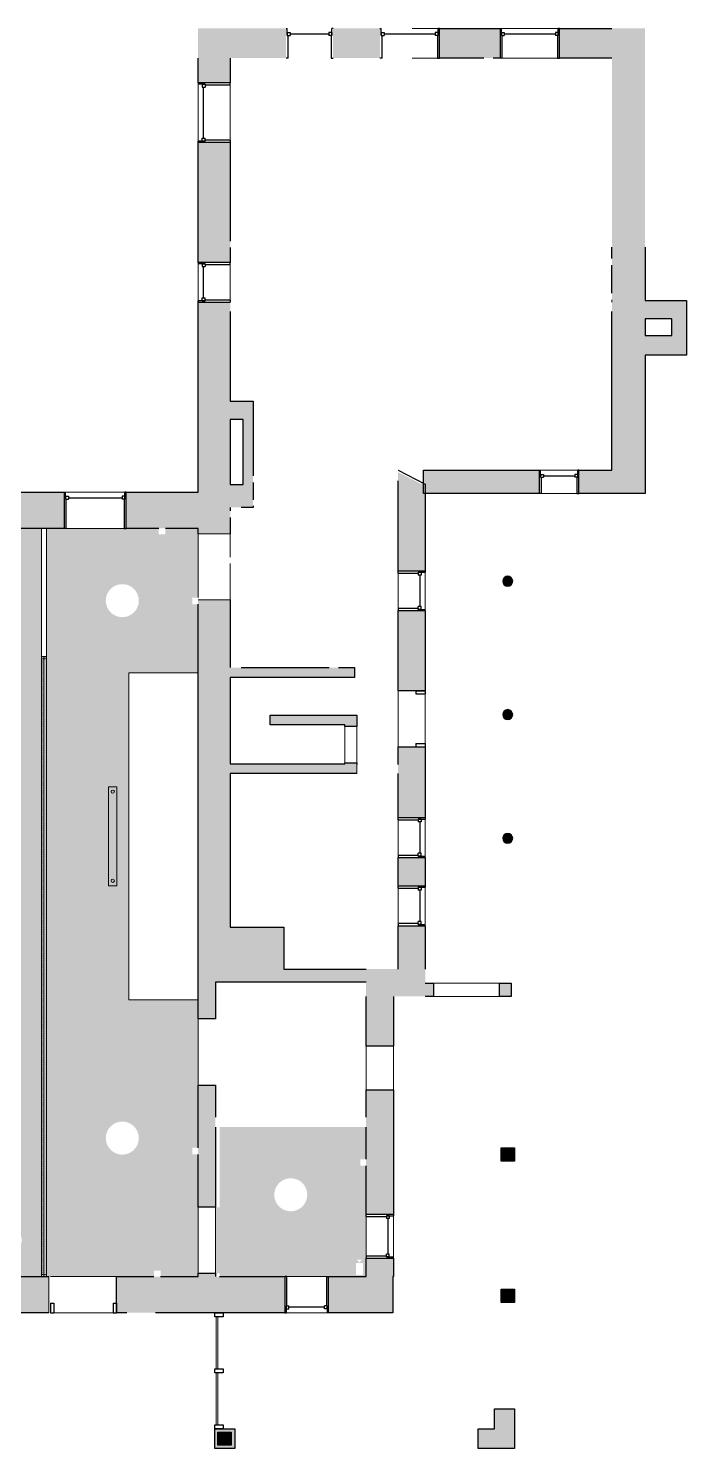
# Model space of a CAD drawing. Header units: inches. Extents: x -1041 to 1507, y -3558 to 870.
# Drawn here: x 1109 to 1507, y 10 to 870 of the extents above; entities that cross this region are included whole.
import ezdxf

# ---------------------------------------------------------------- set-up
doc = ezdxf.new("R2010")
doc.units = ezdxf.units.IN
doc.header["$MEASUREMENT"] = 0
doc.linetypes.add('Dash', pattern=[0.25, 0.125, -0.125])
for name, color, linetype, lineweight in [('A-CLNG', 13, 'Continuous', 18), ('A-CLNG-PATT', 13, 'Continuous', 18), ('A-COLS', 52, 'Continuous', 18), ('A-DOOR', 31, 'Continuous', 18), ('A-DOOR-FRAM', 31, 'Continuous', 30), ('A-GLAZ', 151, 'Continuous', 18), ('A-GLAZ-CURT', 52, 'Continuous', 9), ('A-GLAZ-CWMG', 51, 'Continuous', 9), ('A-WALL', 113, 'Continuous', 18), ('A-WALL-PATT', 111, 'Continuous', 18), ('E-LITE-EQPM', 33, 'Continuous', 9), ('E-LITE-EQPM-HDLN', 30, 'Dash', 9), ('I-WALL', 2, 'Continuous', 18), ('S-COLS', 52, 'Continuous', 18)]:
    doc.layers.add(name, color=color, linetype=linetype, lineweight=lineweight)
pattern_1 = [(0, (0, 0), (15.36, 3.84), [0.634, -10.886, 0.634, -10.886, -61.44]), (0, (0, 0), (15.36, 3.84), [-23.04, 0.634, -22.406, 0.634, -10.886, -26.88]), (0, (0, 0), (15.36, 3.84), [-57.6, 0.634, -7.046, 0.634, -18.566]), (120, (5.76, 1.92), (-11.005538, 11.38215), [0.634, -10.886, 0.634, -10.886, -61.44]), (120, (5.76, 1.92), (-11.005538, 11.38215), [-23.04, 0.634, -22.406, 0.634, -10.886, -26.88]), (120, (5.76, 1.92), (-11.005538, 11.38215), [-57.6, 0.634, -7.046, 0.634, -18.566]), (240, (7.68, 9.6), (-4.354462, -15.22215), [0.634, -10.886, 0.634, -10.886, -61.44]), (240, (7.68, 9.6), (-4.354462, -15.22215), [-23.04, 0.634, -22.406, 0.634, -10.886, -26.88]), (240, (7.68, 9.6), (-4.354462, -15.22215), [-57.6, 0.634, -7.046, 0.634, -18.566])]

# ---------------------------------------------------------------- blocks, each defined once
blk = doc.blocks.new('Single Flush - D9 2_6_ X 8_-7612847-1st Floor RCP')
at = {"layer": 'A-DOOR-FRAM', "color": 8}
for p, q in [((-17, 2.5), (-17, 8.25)), ((-17, 8.25), (-15, 8.25)), ((-17, 2.5), (-15, 2.5)), ((-15, 2.5), (-15, 8.25)), ((15.000004, 2.5), (15.000004, 8.25)), ((15.000004, 8.25), (17.000004, 8.25)), ((15.000004, 2.5), (17.000004, 2.5)), ((17.000004, 2.5), (17.000004, 8.25))]:
    blk.add_line(p, q, dxfattribs=at)
blk = doc.blocks.new('Double Hung - 36_ x 48_-4891240-1st Floor RCP')
at = {"layer": 'A-GLAZ', "color": 8, "lineweight": 30}
for p, q in [((-18, 9.75), (-17.25, 9.75)), ((-17.25, 5.5), (-17.25, 9.75)), ((17.25, 5.5), (17.25, 9.75)), ((18, 9.75), (17.25, 9.75)), ((-17.25, 7.25), (-17.25, 5.5)), ((-17.25, 7.25), (-15.5, 7.25)), ((-17.25, 5.5), (-15.5, 5.5)), ((-17.25, 5.5), (-16.75, 5.5)), ((-16.75, -9.75), (-16.75, 5.5)), ((-15.5, 7.25), (-15.5, 5.5)), ((-15.5, 6.375), (15.5, 6.375)), ((15.5, 7.25), (15.5, 5.5)), ((17.25, 7.25), (15.5, 7.25)), ((17.25, 5.5), (15.5, 5.5)), ((16.75, 5.5), (17.25, 5.5)), ((16.75, 5.5), (16.75, -9.75)), ((17.25, 7.25), (17.25, 5.5)), ((-16.75, -9.75), (-18, -9.75)), ((16.75, -9.75), (18, -9.75))]:
    blk.add_line(p, q, dxfattribs=at)
blk = doc.blocks.new('Double Hung - side window 2_ 4 1_2_-5269531-1st Floor RCP')
at = {"layer": 'A-GLAZ', "color": 8, "lineweight": 30}
for p, q in [((-14.25, 9), (-13.5, 9)), ((-13.5, 4.75), (-13.5, 9)), ((13.5, 4.75), (13.5, 9)), ((14.25, 9), (13.5, 9)), ((-13.5, 6.5), (-13.5, 4.75)), ((-13.5, 6.5), (-11.75, 6.5)), ((-13.5, 4.75), (-11.75, 4.75)), ((-13.5, 4.75), (-13, 4.75)), ((-13, -9), (-13, 4.75)), ((-11.75, 6.5), (-11.75, 4.75)), ((-11.75, 5.625), (11.75, 5.625)), ((11.75, 6.5), (11.75, 4.75)), ((13.5, 6.5), (11.75, 6.5)), ((13.5, 4.75), (11.75, 4.75)), ((13, 4.75), (13.5, 4.75)), ((13, 4.75), (13, -9)), ((13.5, 6.5), (13.5, 4.75)), ((-13, -9), (-14.25, -9)), ((13, -9), (14.25, -9))]:
    blk.add_line(p, q, dxfattribs=at)
blk = doc.blocks.new('Double Hung - side window 3_ x 5_ 6_-5269458-1st Floor RCP')
at = {"layer": 'A-GLAZ', "color": 8, "lineweight": 30}
for p, q in [((-18, 9), (-17.25, 9)), ((-17.25, 4.75), (-17.25, 9)), ((17.25, 4.75), (17.25, 9)), ((18, 9), (17.25, 9)), ((-17.25, 6.5), (-17.25, 4.75)), ((-17.25, 6.5), (-15.5, 6.5)), ((-17.25, 4.75), (-15.5, 4.75)), ((-17.25, 4.75), (-16.75, 4.75)), ((-16.75, -9), (-16.75, 4.75)), ((-15.5, 6.5), (-15.5, 4.75)), ((-15.5, 5.625), (15.5, 5.625)), ((15.5, 6.5), (15.5, 4.75)), ((17.25, 6.5), (15.5, 6.5)), ((17.25, 4.75), (15.5, 4.75)), ((16.75, 4.75), (17.25, 4.75)), ((16.75, 4.75), (16.75, -9)), ((17.25, 6.5), (17.25, 4.75)), ((-16.75, -9), (-18, -9)), ((16.75, -9), (18, -9))]:
    blk.add_line(p, q, dxfattribs=at)
blk = doc.blocks.new('Double Hung - 24_ x 48_-4891496-1st Floor RCP')
at = {"layer": 'A-GLAZ', "color": 8, "lineweight": 30}
for p, q in [((-12, 7), (-11.25, 7)), ((-11.25, 2.75), (-11.25, 7)), ((-11.25, 4.5), (-11.25, 2.75)), ((-11.25, 4.5), (-9.5, 4.5)), ((-11.25, 2.75), (-9.5, 2.75)), ((-11.25, 2.75), (-10.75, 2.75)), ((-10.75, -7), (-10.75, 2.75)), ((-9.5, 4.5), (-9.5, 2.75)), ((-9.5, 3.625), (9.5, 3.625)), ((9.5, 4.5), (9.5, 2.75)), ((11.25, 4.5), (9.5, 4.5)), ((11.25, 2.75), (9.5, 2.75)), ((10.75, 2.75), (11.25, 2.75)), ((10.75, 2.75), (10.75, -7)), ((11.25, 2.75), (11.25, 7)), ((12, 7), (11.25, 7)), ((11.25, 4.5), (11.25, 2.75)), ((-10.75, -7), (-12, -7)), ((10.75, -7), (12, -7))]:
    blk.add_line(p, q, dxfattribs=at)
blk = doc.blocks.new('Double Hung - 24_ x 48_-4891590-1st Floor RCP')
at = {"layer": 'A-GLAZ', "color": 8, "lineweight": 30}
for p, q in [((-12, 8.25), (-11.25, 8.25)), ((-11.25, 4), (-11.25, 8.25)), ((-11.25, 5.75), (-11.25, 4)), ((-11.25, 5.75), (-9.5, 5.75)), ((-11.25, 4), (-9.5, 4)), ((-11.25, 4), (-10.75, 4)), ((-10.75, -8.25), (-10.75, 4)), ((-9.5, 5.75), (-9.5, 4)), ((-9.5, 4.875), (9.5, 4.875)), ((9.5, 5.75), (9.5, 4)), ((11.25, 5.75), (9.5, 5.75)), ((11.25, 4), (9.5, 4)), ((10.75, 4), (11.25, 4)), ((10.75, 4), (10.75, -8.25)), ((11.25, 4), (11.25, 8.25)), ((12, 8.25), (11.25, 8.25)), ((11.25, 5.75), (11.25, 4)), ((-10.75, -8.25), (-12, -8.25)), ((10.75, -8.25), (12, -8.25))]:
    blk.add_line(p, q, dxfattribs=at)
blk = doc.blocks.new('Double Hung - 24_ x 48_-5133205-1st Floor RCP')
at = {"layer": 'A-GLAZ', "color": 8, "lineweight": 30}
for p, q in [((-12, 9.75), (-11.25, 9.75)), ((-11.25, 5.5), (-11.25, 9.75)), ((11.25, 5.5), (11.25, 9.75)), ((12, 9.75), (11.25, 9.75)), ((-11.25, 7.25), (-11.25, 5.5)), ((-11.25, 7.25), (-9.5, 7.25)), ((-11.25, 5.5), (-9.5, 5.5)), ((-11.25, 5.5), (-10.75, 5.5)), ((-10.75, -9.75), (-10.75, 5.5)), ((-9.5, 7.25), (-9.5, 5.5)), ((-9.5, 6.375), (9.5, 6.375)), ((9.5, 7.25), (9.5, 5.5)), ((11.25, 7.25), (9.5, 7.25)), ((11.25, 5.5), (9.5, 5.5)), ((10.75, 5.5), (11.25, 5.5)), ((10.75, 5.5), (10.75, -9.75)), ((11.25, 7.25), (11.25, 5.5)), ((-10.75, -9.75), (-12, -9.75)), ((10.75, -9.75), (12, -9.75))]:
    blk.add_line(p, q, dxfattribs=at)
blk = doc.blocks.new('Concrete-Round-Column - upperbalconycolumns-5166636-1st Floor RCP')
at = {"layer": 'S-COLS', "lineweight": 9}
blk.add_hatch(color=7, dxfattribs=at).paths.add_polyline_path([(0, -3), (1.15, -2.77), (2.12, -2.12), (2.77, -1.15), (3, 0), (2.77, 1.15), (2.12, 2.12), (1.15, 2.77), (0, 3), (-1.15, 2.77), (-2.12, 2.12), (-2.77, 1.15), (-3, 0), (-2.77, -1.15), (-2.12, -2.12), (-1.15, -2.77)], flags=0)
at = {"layer": 'S-COLS', "color": 8, "lineweight": 30}
for start, end in [(0, 180), (180, 0)]:
    blk.add_arc((0, 0), 3, start, end, dxfattribs=at)
blk = doc.blocks.new('Double Hung - side window 4_ X 6_ 3_ H-6086068-1st Floor RCP')
at = {"layer": 'A-GLAZ', "color": 8, "lineweight": 30}
for p, q in [((-18.75, 11), (-18, 11)), ((-18, 6.75), (-18, 11)), ((18, 6.75), (18, 11)), ((18.75, 11), (18, 11)), ((-18, 8.5), (-18, 6.75)), ((-18, 8.5), (-16.25, 8.5)), ((-18, 6.75), (-16.25, 6.75)), ((-18, 6.75), (-17.5, 6.75)), ((-17.5, -11), (-17.5, 6.75)), ((-16.25, 8.5), (-16.25, 6.75)), ((-16.25, 7.625), (16.25, 7.625)), ((16.25, 8.5), (16.25, 6.75)), ((18, 8.5), (16.25, 8.5)), ((18, 6.75), (16.25, 6.75)), ((17.5, 6.75), (18, 6.75)), ((17.5, 6.75), (17.5, -11)), ((18, 8.5), (18, 6.75)), ((-17.5, -11), (-18.75, -11)), ((17.5, -11), (18.75, -11))]:
    blk.add_line(p, q, dxfattribs=at)
blk = doc.blocks.new('Double Hung - 2_ 2_5_ x 48_-6154091-1st Floor RCP')
at = {"layer": 'A-GLAZ', "color": 8, "lineweight": 30}
for p, q in [((-13.25, 8.25), (-12.5, 8.25)), ((-12.5, 4), (-12.5, 8.25)), ((-12.5, 5.75), (-12.5, 4)), ((-12.5, 5.75), (-10.75, 5.75)), ((-12.5, 4), (-10.75, 4)), ((-12.5, 4), (-12, 4)), ((-12, -8.25), (-12, 4)), ((-10.75, 5.75), (-10.75, 4)), ((-10.75, 4.875), (10.75, 4.875)), ((10.75, 5.75), (10.75, 4)), ((12.5, 5.75), (10.75, 5.75)), ((12.5, 4), (10.75, 4)), ((12, 4), (12.5, 4)), ((12, 4), (12, -8.25)), ((12.5, 4), (12.5, 8.25)), ((13.25, 8.25), (12.5, 8.25)), ((12.5, 5.75), (12.5, 4)), ((-12, -8.25), (-13.25, -8.25)), ((12, -8.25), (13.25, -8.25))]:
    blk.add_line(p, q, dxfattribs=at)
blk = doc.blocks.new('Double Hung - 2_ 2_5_ x 48_-6921075-1st Floor RCP')
at = {"layer": 'A-GLAZ', "color": 8, "lineweight": 30}
for p, q in [((-13.25, 11), (-12.5, 11)), ((-12.5, 6.75), (-12.5, 11)), ((12.5, 6.75), (12.5, 11)), ((13.25, 11), (12.5, 11)), ((-12.5, 8.5), (-12.5, 6.75)), ((-12.5, 8.5), (-10.75, 8.5)), ((-12.5, 6.75), (-10.75, 6.75)), ((-12.5, 6.75), (-12, 6.75)), ((-12, -11), (-12, 6.75)), ((-10.75, 8.5), (-10.75, 6.75)), ((-10.75, 7.625), (10.75, 7.625)), ((10.75, 8.5), (10.75, 6.75)), ((12.5, 8.5), (10.75, 8.5)), ((12.5, 6.75), (10.75, 6.75)), ((12, 6.75), (12.5, 6.75)), ((12, 6.75), (12, -11)), ((12.5, 8.5), (12.5, 6.75)), ((-12, -11), (-13.25, -11)), ((12, -11), (13.25, -11))]:
    blk.add_line(p, q, dxfattribs=at)
blk = doc.blocks.new('Single Flush - D2 3_ X 8_-8255664-1st Floor RCP')
at = {"layer": 'A-DOOR-FRAM'}
for p, q in [((-20, -5.25), (-20, -11)), ((-20, -5.25), (-18, -5.25)), ((-18, -5.25), (-18, -11)), ((18.000004, -5.25), (18.000004, -11)), ((18.000004, -5.25), (20.000004, -5.25)), ((20.000004, -5.25), (20.000004, -11)), ((-20, -11), (-18, -11)), ((18.000004, -11), (20.000004, -11))]:
    blk.add_line(p, q, dxfattribs=at)
blk = doc.blocks.new('System Panel - Glazed-6996922-1st Floor RCP')
at = {"layer": 'A-GLAZ-CURT', "lineweight": 18}
for p, q in [((-15.69, 0.75), (-15.69, 1.75)), ((-15.69, 1.75), (15.69, 1.75)), ((15.69, 0.75), (-15.69, 0.75)), ((15.69, 1.75), (15.69, 0.75))]:
    blk.add_line(p, q, dxfattribs=at)
blk = doc.blocks.new('Rectangular Mullion - 2_5_ x 5_ rectangular-6996925-1st Floor RCP')
at = {"layer": 'A-GLAZ-CWMG', "lineweight": 30}
for p, q in [((0, 2.5), (-2.5, 2.5)), ((-2.5, 2.5), (-2.5, -2.5)), ((0, -2.5), (0, 2.5)), ((-2.5, -2.5), (0, -2.5))]:
    blk.add_line(p, q, dxfattribs=at)
blk = doc.blocks.new('Rectangular Mullion - 2_5_ x 5_ rectangular-6996926-1st Floor RCP')
at = {"layer": 'A-GLAZ-CWMG', "lineweight": 30}
for p, q in [((-2.5, 2.5), (0, 2.5)), ((-2.5, -2.5), (-2.5, 2.5)), ((0, 2.5), (0, -2.5)), ((0, -2.5), (-2.5, -2.5))]:
    blk.add_line(p, q, dxfattribs=at)
blk = doc.blocks.new('Rectangular Mullion - 2_5_ x 5_ rectangular-6996927-1st Floor RCP')
at = {"layer": 'A-GLAZ-CWMG', "lineweight": 30}
for p, q in [((1.25, 2.5), (-1.25, 2.5)), ((-1.25, 2.5), (-1.25, -2.5)), ((1.25, -2.5), (1.25, 2.5)), ((-1.25, -2.5), (1.25, -2.5))]:
    blk.add_line(p, q, dxfattribs=at)
blk = doc.blocks.new('Lighting-Linear-Cove-Cooper-Ametrix-LC32-LED1 - Lighting-Linear-Cove-Cooper-Ametrix-LC32-LED 31_ 1_5_-7121263-1st Floor RCP')
at = {"layer": 'E-LITE-EQPM'}
for p, q in [((-187.75, -1.37), (-187.75, 0.16)), ((-187.75, 0.16), (187.69, 0.16)), ((187.69, -1.37), (-187.75, -1.37))]:
    blk.add_line(p, q, dxfattribs=at)
at = {"layer": 'E-LITE-EQPM-HDLN'}
for p, q in [((186.46, 1.37), (-186.46, 1.37)), ((-186.46, 1.37), (-186.46, -1.37)), ((186.46, -1.37), (186.46, 1.37))]:
    blk.add_line(p, q, dxfattribs=at)
blk = doc.blocks.new('Pendant Light - Linear - 1 Lamp - 5_-8017235-1st Floor RCP')
at = {"layer": 'E-LITE-EQPM'}
for p, q in [((-30, 2.5), (-30, -2.5)), ((30, 2.5), (-30, 2.5)), ((30, -2.5), (30, 2.5)), ((-30, -2.5), (30, -2.5))]:
    blk.add_line(p, q, dxfattribs=at)
for centre, start, end in [((-27, 0), 0, 180), ((-27, 0), 180, 0), ((27, 0), 360, 180), ((27, 0), 180, 360)]:
    blk.add_arc(centre, 1, start, end, dxfattribs=at)

msp = doc.modelspace()

# ---------------------------------------------------------------- hatches: boundary and pattern name
at = {"layer": 'A-CLNG-PATT'}
h = msp.add_hatch(dxfattribs=at)
h.set_pattern_fill('FP_3', color=256, style=0, pattern_type=2)
h.set_pattern_definition(pattern_1)
h.paths.add_polyline_path([(1306.78, 113.89), (1312.99, 113.89), (1312.99, 180.95), (1309.49, 180.95), (1309.49, 184.95), (1312.99, 184.95), (1312.99, 204.44), (1224.24, 204.44), (1224.24, 155.89), (1221.74, 155.89), (1221.74, 115.89), (1224.24, 115.89), (1224.24, 113.89), (1290.24, 113.89)], flags=0)
h.paths.add_polyline_path([(1191.38, 113.89), (1211.24, 113.89), (1211.24, 187.89), (1207.74, 187.89), (1207.74, 191.89), (1211.24, 191.89), (1211.24, 281.58), (1169.34, 281.58), (1169.34, 479.58), (1211.24, 479.58), (1211.24, 521.11), (1207.74, 521.11), (1207.74, 525.11), (1211.24, 525.11), (1211.24, 567.01), (1191.47, 567.01), (1191.47, 563.51), (1187.47, 563.51), (1187.47, 567.01), (1119.51, 567.01), (1119.51, 113.89), (1184.53, 113.89), (1184.53, 117.39), (1188.53, 117.39), (1188.53, 113.89)], flags=0)
h.paths.add_polyline_path([(1103.94, 113.89), (1116.51, 113.89), (1116.51, 567.01), (1095.74, 567.01), (1095.74, 535.99), (1099.24, 535.99), (1099.24, 531.99), (1095.74, 531.99), (1095.74, 469.96), (1099.24, 469.96), (1099.24, 465.96), (1095.74, 465.96), (1095.74, 323.59), (1099.24, 323.59), (1099.24, 319.59), (1095.74, 319.59), (1095.74, 233.62), (1099.24, 233.62), (1099.24, 229.62), (1095.74, 229.62), (1095.74, 144.6), (1097.67, 144.38), (1099.52, 143.74), (1101.17, 142.7), (1102.55, 141.32), (1103.58, 139.67), (1104.23, 137.83), (1104.45, 135.89), (1104.23, 133.95), (1103.58, 132.11), (1102.55, 130.46), (1101.17, 129.08), (1099.52, 128.05), (1097.67, 127.4), (1095.74, 127.18), (1095.74, 113.89), (1099.53, 113.89)], flags=0)
h.paths.add_polyline_path([(1099.53, 114.79), (1099.53, 122.16), (1103.94, 122.16), (1103.94, 114.79)], flags=0)
h.paths.add_polyline_path([(1311.19, 114.79), (1306.78, 114.79), (1306.78, 122.16), (1311.19, 122.16), (1311.19, 114.86)], flags=0)
h.paths.add_polyline_path([(1308.97, 122.33), (1307.41, 124.15), (1310.53, 124.15)], flags=0)
h.paths.add_polyline_path([(1101.72, 122.33), (1100.16, 124.15), (1103.28, 124.15)], flags=0)
h.paths.add_polyline_path([(1268.22, 153.44), (1266.32, 153.44), (1264.27, 153.87), (1262.34, 154.74), (1260.66, 155.95), (1259.24, 157.54), (1258.22, 159.32), (1257.56, 161.39), (1257.35, 163.39), (1257.57, 165.47), (1258.22, 167.46), (1259.26, 169.28), (1260.66, 170.83), (1262.36, 172.06), (1264.27, 172.91), (1266.32, 173.35), (1268.41, 173.35), (1270.46, 172.91), (1272.37, 172.06), (1274.06, 170.83), (1275.48, 169.24), (1276.51, 167.46), (1277.16, 165.4), (1277.37, 163.39), (1277.15, 161.31), (1276.51, 159.32), (1275.46, 157.51), (1274.06, 155.95), (1272.37, 154.72), (1270.46, 153.87), (1268.41, 153.44)], flags=0)
h.paths.add_polyline_path([(1164.33, 187.78), (1162.28, 188.22), (1160.37, 189.07), (1158.67, 190.3), (1157.25, 191.89), (1156.23, 193.67), (1155.57, 195.73), (1155.36, 197.74), (1155.58, 199.82), (1156.23, 201.81), (1157.27, 203.62), (1158.67, 205.18), (1160.37, 206.41), (1162.28, 207.26), (1164.33, 207.69), (1166.42, 207.69), (1168.47, 207.26), (1170.4, 206.39), (1172.07, 205.18), (1173.49, 203.59), (1174.52, 201.81), (1175.17, 199.74), (1175.38, 197.74), (1175.16, 195.66), (1174.52, 193.67), (1173.47, 191.85), (1172.07, 190.3), (1170.38, 189.07), (1168.47, 188.22), (1166.42, 187.78), (1164.46, 187.78)], flags=0)
h.paths.add_polyline_path([(1165.2, 513.34), (1164.33, 513.34), (1162.26, 513.78), (1160.35, 514.64), (1158.67, 515.86), (1157.25, 517.44), (1156.23, 519.22), (1155.57, 521.29), (1155.36, 523.3), (1155.58, 525.38), (1156.23, 527.37), (1157.27, 529.18), (1158.67, 530.74), (1160.37, 531.97), (1162.28, 532.82), (1164.33, 533.25), (1166.42, 533.25), (1168.47, 532.82), (1170.4, 531.95), (1172.07, 530.74), (1173.49, 529.15), (1174.52, 527.37), (1175.17, 525.3), (1175.38, 523.3), (1175.16, 521.21), (1174.52, 519.22), (1173.47, 517.41), (1172.07, 515.86), (1170.38, 514.63), (1168.47, 513.77), (1166.42, 513.34), (1165.25, 513.34)], flags=0)
h.paths.add_polyline_path([(1102.31, 555.7), (1099.19, 555.7), (1100.75, 557.52)], flags=0)
h.paths.add_polyline_path([(1098.53, 557.68), (1098.53, 565.06), (1102.94, 565.06), (1102.94, 557.68), (1099.19, 557.68)], flags=0)
h = msp.add_hatch(dxfattribs=at)
h.set_pattern_fill('FP_3', color=256, style=0, pattern_type=2)
h.set_pattern_definition(pattern_1)
h.paths.add_polyline_path([(1116.51, 113.89), (1119.51, 113.89), (1119.51, 489.38), (1116.51, 489.38), (1116.51, 190.5)], flags=0)
at = {"layer": 'A-COLS'}
msp.add_hatch(color=250, dxfattribs=at).paths.add_polyline_path([(1231.22, 11.64), (1231.22, 19.64), (1223.22, 19.64), (1223.22, 11.64)], flags=0)
at = {"layer": 'A-WALL'}
msp.add_hatch(color=250, dxfattribs=at).paths.add_polyline_path([(1233.44, 9.64), (1233.44, 21.64), (1221.44, 21.64), (1221.44, 9.64)], flags=0)
at = {"layer": 'A-WALL-PATT', "lineweight": 9}
h = msp.add_hatch(color=7, dxfattribs=at)
h.paths.add_polyline_path([(1321.4, 851.94), (1321.4, 869.94), (1293, 869.94), (1293, 851.94)], flags=0)
h.paths.add_polyline_path([(1264.5, 851.94), (1264.5, 869.94), (1211.24, 869.94), (1211.24, 851.94), (1240.15, 851.94)], flags=0)
h = msp.add_hatch(color=7, dxfattribs=at)
h.paths.add_polyline_path([(1461.87, 851.94), (1461.87, 869.94), (1430.12, 869.94), (1430.12, 851.94), (1435.25, 851.94)], flags=0)
h.paths.add_polyline_path([(1384.75, 851.94), (1394.12, 851.94), (1394.12, 869.94), (1357.4, 869.94), (1357.4, 851.94), (1384.25, 851.94)], flags=0)
for points in [[(1481.87, 737.41), (1481.87, 869.94), (1461.87, 869.94), (1461.87, 737.41)], [(1481.87, 602.25), (1481.87, 737.41), (1461.87, 737.41), (1461.87, 602.25)], [(1498.03, 694.04), (1498.03, 705.04), (1481.87, 705.04), (1481.87, 694.04), (1484.03, 694.04)], [(1498.03, 683.97), (1507.03, 683.97), (1507.03, 705.04), (1498.03, 705.04), (1498.03, 694.04)], [(1507.03, 671.97), (1507.03, 683.97), (1481.87, 683.97), (1481.87, 671.97), (1484.03, 671.97)], [(1230.74, 633.04), (1244.52, 633.04), (1244.52, 644.04), (1230.74, 644.04)], [(1238.52, 593.73), (1244.52, 593.73), (1244.52, 633.04), (1238.52, 633.04)], [(1244.52, 579.73), (1244.52, 593.73), (1230.74, 593.73), (1230.74, 579.73), (1240.15, 579.73)], [(1288.93, 476.77), (1305.99, 476.77), (1305.99, 482.77), (1230.74, 482.77), (1230.74, 476.77), (1240.15, 476.77)], [(1307.44, 448.02), (1307.44, 454.02), (1254.81, 454.02), (1254.81, 448.02), (1300.19, 448.02)], [(1288.93, 418.52), (1307.44, 418.52), (1307.44, 424.52), (1230.74, 424.52), (1230.74, 418.52), (1240.15, 418.52)], [(1263.25, 300.1), (1263.25, 325.41), (1229.25, 325.41), (1229.25, 300.1), (1240.15, 300.1)], [(1312.99, 292.1), (1312.99, 300.1), (1211.24, 300.1), (1211.24, 292.1), (1288.93, 292.1)], [(1337.7, 283.6), (1348.81, 283.6), (1348.81, 300.1), (1312.99, 300.1), (1312.99, 283.6), (1329.49, 283.6)], [(1402.77, 21.64), (1402.77, 33.64), (1390.77, 33.64), (1390.77, 21.64)], [(1380.77, 9.64), (1402.77, 9.64), (1402.77, 21.64), (1380.77, 21.64)]]:
    msp.add_hatch(color=7, dxfattribs=at).paths.add_polyline_path(points, flags=0)
h = msp.add_hatch(color=7, dxfattribs=at)
h.paths.add_polyline_path([(1229.25, 300.1), (1229.25, 325.41), (1230.74, 325.41), (1230.74, 523.73), (1211.24, 523.73), (1211.24, 300.1), (1215.77, 300.1)], flags=0)
h.paths.add_polyline_path([(1230.74, 563.73), (1230.74, 704.14), (1211.24, 704.14), (1211.24, 563.73), (1215.77, 563.73)], flags=0)
h.paths.add_polyline_path([(1230.74, 728.14), (1230.74, 800.94), (1211.24, 800.94), (1211.24, 728.14)], flags=0)
h.paths.add_polyline_path([(1211.24, 836.94), (1230.74, 836.94), (1230.74, 851.94), (1211.24, 851.94)], flags=0)
h = msp.add_hatch(color=7, dxfattribs=at)
h.paths.add_polyline_path([(1481.87, 588.25), (1481.87, 602.25), (1441.87, 602.25), (1441.87, 588.25)], flags=0)
h.paths.add_polyline_path([(1417.87, 588.25), (1417.87, 602.25), (1347.81, 602.25), (1347.81, 588.25), (1386.48, 588.25)], flags=0)
h = msp.add_hatch(color=7, dxfattribs=at)
h.paths.add_polyline_path([(1337.7, 300.1), (1348.81, 300.1), (1348.81, 326.41), (1332.31, 326.41), (1332.31, 300.1)], flags=0)
h.paths.add_polyline_path([(1332.31, 350.41), (1348.81, 350.41), (1348.81, 367.75), (1332.31, 367.75)], flags=0)
h.paths.add_polyline_path([(1348.81, 391.75), (1348.81, 434.75), (1332.31, 434.75), (1332.31, 391.75), (1337.7, 391.75)], flags=0)
h.paths.add_polyline_path([(1337.7, 468.75), (1348.81, 468.75), (1348.81, 517.25), (1332.31, 517.25), (1332.31, 468.75)], flags=0)
h.paths.add_polyline_path([(1337.7, 541.25), (1348.81, 541.25), (1348.81, 592.79), (1332.31, 601.12), (1332.31, 541.25)], flags=0)
h = msp.add_hatch(color=7, dxfattribs=at)
h.paths.add_polyline_path([(1211.24, 567.01), (1211.24, 589.01), (1167.7, 589.01), (1167.7, 567.01), (1191.47, 567.01)], flags=0)
h.paths.add_polyline_path([(1130.2, 567.01), (1130.2, 589.01), (1068.64, 589.01), (1068.64, 567.01), (1095.74, 567.01)], flags=0)
h.paths.add_polyline_path([(1031.14, 567.01), (1031.14, 589.01), (977.59, 589.01), (977.59, 567.01), (996.28, 567.01)], flags=0)
h.paths.add_polyline_path([(940.09, 567.01), (940.09, 589.01), (874.54, 589.01), (874.54, 567.01), (898.74, 567.01)], flags=0)
h.paths.add_polyline_path([(837.04, 567.01), (837.04, 589.01), (783.49, 589.01), (783.49, 567.01), (801.19, 567.01)], flags=0)
h.paths.add_polyline_path([(719.31, 567.01), (745.99, 567.01), (745.99, 589.01), (682.43, 589.01), (682.43, 567.01)], flags=0)
h.paths.add_polyline_path([(644.93, 567.01), (644.93, 589.01), (576.53, 589.01), (576.53, 567.01), (641.03, 567.01)], flags=0)
h.paths.add_polyline_path([(539.03, 567.01), (539.03, 589.01), (480.78, 589.01), (480.78, 567.01), (487.28, 567.01)], flags=0)
h = msp.add_hatch(color=7, dxfattribs=at)
h.paths.add_polyline_path([(1300.19, 424.52), (1307.44, 424.52), (1307.44, 425.08), (1300.19, 425.08)], flags=0)
h.paths.add_polyline_path([(1300.19, 447.08), (1307.44, 447.08), (1307.44, 448.02), (1300.19, 448.02)], flags=0)
h = msp.add_hatch(color=7, dxfattribs=at)
h.paths.add_polyline_path([(1211.24, 113.89), (1221.74, 113.89), (1221.74, 115.89), (1211.24, 115.89)], flags=0)
h.paths.add_polyline_path([(1221.74, 155.89), (1221.74, 229.89), (1211.24, 229.89), (1211.24, 155.89)], flags=0)
h.paths.add_polyline_path([(1215.77, 269.89), (1221.74, 269.89), (1221.74, 292.1), (1211.24, 292.1), (1211.24, 269.89)], flags=0)
h = msp.add_hatch(color=7, dxfattribs=at)
h.paths.add_polyline_path([(1393.79, 283.6), (1400.77, 283.6), (1400.77, 291.6), (1393.79, 291.6)], flags=0)
h.paths.add_polyline_path([(1348.81, 283.6), (1353.79, 283.6), (1353.79, 291.6), (1348.81, 291.6)], flags=0)
h = msp.add_hatch(color=7, dxfattribs=at)
h.paths.add_polyline_path([(1329.49, 113.89), (1329.49, 124.97), (1312.99, 124.97), (1312.99, 113.89), (1329.15, 113.89)], flags=0)
h.paths.add_polyline_path([(1329.49, 151.47), (1329.49, 226.97), (1312.99, 226.97), (1312.99, 151.47)], flags=0)
h.paths.add_polyline_path([(1329.49, 253.47), (1329.49, 283.6), (1312.99, 283.6), (1312.99, 253.47)], flags=0)
h = msp.add_hatch(color=7, dxfattribs=at)
h.paths.add_polyline_path([(1329.15, 91.89), (1329.15, 113.89), (1290.24, 113.89), (1290.24, 91.89)], flags=0)
h.paths.add_polyline_path([(1263.74, 91.89), (1263.74, 113.89), (1161.83, 113.89), (1161.83, 91.89), (1240.15, 91.89)], flags=0)
h.paths.add_polyline_path([(1120.83, 91.89), (1120.83, 113.89), (1049.4, 113.89), (1049.4, 91.89), (1093.83, 91.89)], flags=0)
h.paths.add_polyline_path([(1006.9, 91.89), (1006.9, 113.89), (966.34, 113.89), (966.34, 91.89), (996.28, 91.89)], flags=0)
h.paths.add_polyline_path([(890.51, 91.89), (923.84, 91.89), (923.84, 113.89), (890.51, 113.89), (890.51, 112.56)], flags=0)
h.paths.add_polyline_path([(848.01, 91.89), (848.01, 113.89), (799.34, 113.89), (799.34, 91.89), (801.19, 91.89)], flags=0)
h.paths.add_polyline_path([(756.84, 91.89), (756.84, 113.89), (677.93, 113.89), (677.93, 91.89), (752.41, 91.89)], flags=0)
h.paths.add_polyline_path([(635.43, 91.89), (635.43, 113.89), (562.75, 113.89), (562.75, 91.89)], flags=0)
h.paths.add_polyline_path([(520.25, 91.89), (520.25, 113.89), (480.78, 113.89), (480.78, 91.89)], flags=0)
at = {"layer": 'S-COLS'}
for points in [[(1402.77, 183.83), (1402.77, 191.83), (1394.77, 191.83), (1394.77, 183.83)], [(1402.77, 98.19), (1402.77, 106.19), (1394.77, 106.19), (1394.77, 98.19)]]:
    msp.add_hatch(color=250, dxfattribs=at).paths.add_polyline_path(points, flags=0)

# ---------------------------------------------------------------- linework, layer by layer
at = {"layer": 'A-CLNG'}
for p, q in [((1116.51, 113.89), (1116.51, 567.01)), ((1119.51, 567.01), (1119.51, 113.89)), ((1116.51, 489.38), (1119.51, 489.38)), ((1211.24, 479.58), (1169.34, 479.58)), ((1169.34, 479.58), (1169.34, 281.58)), ((1169.34, 281.58), (1211.24, 281.58))]:
    msp.add_line(p, q, dxfattribs=at)
at = {"layer": 'A-COLS', "color": 8, "lineweight": 30}
for p, q in [((1223.22, 11.64), (1223.22, 19.64)), ((1223.22, 19.64), (1231.22, 19.64)), ((1231.22, 19.64), (1231.22, 11.64)), ((1231.22, 11.64), (1223.22, 11.64))]:
    msp.add_line(p, q, dxfattribs=at)
at = {"layer": 'A-WALL', "lineweight": 9}
for p, q in [((1357.4, 869.94), (1340.81, 869.94)), ((1430.12, 869.94), (1394.12, 869.94)), ((1340.81, 851.94), (1357.4, 851.94)), ((1394.12, 851.94), (1430.12, 851.94)), ((1211.24, 836.94), (1211.24, 800.94)), ((1230.74, 800.94), (1230.74, 836.94)), ((1211.24, 728.14), (1211.24, 704.14)), ((1230.74, 704.14), (1230.74, 728.14)), ((1441.87, 602.25), (1417.87, 602.25)), ((1347.81, 594.93), (1346.8, 594.93)), ((1167.7, 589.01), (1130.2, 589.01)), ((1417.87, 588.25), (1441.87, 588.25)), ((1130.2, 567.01), (1167.7, 567.01)), ((1230.74, 563.73), (1211.24, 563.73)), ((1332.31, 541.25), (1332.31, 517.25)), ((1348.81, 517.25), (1348.81, 541.25)), ((1211.24, 523.73), (1230.74, 523.73)), ((1332.31, 468.75), (1332.31, 434.75)), ((1348.81, 434.75), (1348.81, 468.75)), ((1332.31, 391.75), (1332.31, 367.75)), ((1348.81, 367.75), (1348.81, 391.75)), ((1332.31, 350.41), (1332.31, 326.41)), ((1348.81, 326.41), (1348.81, 350.41)), ((1393.79, 291.6), (1353.79, 291.6)), ((1353.79, 283.6), (1393.79, 283.6)), ((1211.24, 269.89), (1211.24, 229.89)), ((1312.99, 253.47), (1312.99, 226.97)), ((1329.49, 226.97), (1329.49, 253.47)), ((1211.24, 155.89), (1211.24, 115.89)), ((1221.74, 115.89), (1221.74, 155.89)), ((1312.99, 151.47), (1312.99, 124.97)), ((1329.49, 124.97), (1329.49, 151.47)), ((1120.83, 113.89), (1120.83, 91.89)), ((1161.83, 113.89), (1121.83, 113.89)), ((1290.24, 113.89), (1263.74, 113.89)), ((1121.83, 91.89), (1161.83, 91.89)), ((1263.74, 91.89), (1290.24, 91.89))]:
    msp.add_line(p, q, dxfattribs=at)
at = {"layer": 'A-WALL', "color": 8, "lineweight": 30}
for p, q in [((1357.4, 869.94), (1394.12, 869.94)), ((1357.4, 851.94), (1357.4, 869.94)), ((1394.12, 869.94), (1394.12, 851.94)), ((1430.12, 869.94), (1461.87, 869.94)), ((1430.12, 851.94), (1430.12, 869.94)), ((1211.24, 836.94), (1211.24, 851.94)), ((1230.74, 851.94), (1230.74, 836.94)), ((1384.25, 851.94), (1357.4, 851.94)), ((1394.12, 851.94), (1389.87, 851.94)), ((1461.87, 851.94), (1430.12, 851.94)), ((1230.74, 836.94), (1211.24, 836.94)), ((1211.24, 728.14), (1211.24, 800.94)), ((1211.24, 800.94), (1230.74, 800.94)), ((1230.74, 800.94), (1230.74, 741.14)), ((1230.74, 737.14), (1230.74, 728.14)), ((1461.87, 730.51), (1461.87, 737.41)), ((1481.87, 737.41), (1481.87, 705.04)), ((1230.74, 728.14), (1211.24, 728.14)), ((1461.87, 709.51), (1461.87, 726.51)), ((1211.24, 589.01), (1211.24, 704.14)), ((1211.24, 704.14), (1230.74, 704.14)), ((1230.74, 698.51), (1230.74, 644.04)), ((1461.87, 602.25), (1461.87, 698.51)), ((1481.87, 705.04), (1507.03, 705.04)), ((1507.03, 705.04), (1507.03, 671.97)), ((1481.87, 694.04), (1481.87, 683.97)), ((1498.03, 694.04), (1481.87, 694.04)), ((1498.03, 683.97), (1498.03, 694.04)), ((1481.87, 683.97), (1498.03, 683.97)), ((1481.87, 671.97), (1481.87, 588.25)), ((1507.03, 671.97), (1481.87, 671.97)), ((1230.74, 644.04), (1244.52, 644.04)), ((1244.52, 644.04), (1244.52, 598.91)), ((1230.74, 633.04), (1230.74, 593.73)), ((1238.52, 633.04), (1230.74, 633.04)), ((1238.52, 593.73), (1238.52, 633.04)), ((1332.31, 602.25), (1348.81, 593.91)), ((1347.81, 588.25), (1347.81, 602.25)), ((1347.81, 602.25), (1417.87, 602.25)), ((1417.87, 602.25), (1417.87, 588.25)), ((1441.87, 588.25), (1441.87, 602.25)), ((1441.87, 602.25), (1461.87, 602.25)), ((1230.74, 593.73), (1238.52, 593.73)), ((1244.52, 594.85), (1244.52, 584.35)), ((1332.31, 541.25), (1332.31, 595.94)), ((1348.81, 593.91), (1348.81, 541.25)), ((1068.64, 589.01), (1130.2, 589.01)), ((1130.2, 589.01), (1130.2, 567.01)), ((1167.7, 589.01), (1211.24, 589.01)), ((1167.7, 567.01), (1167.7, 589.01)), ((1417.87, 588.25), (1347.81, 588.25)), ((1481.87, 588.25), (1441.87, 588.25)), ((1230.74, 579.73), (1230.74, 577.73)), ((1244.52, 579.73), (1237.24, 579.73)), ((1244.52, 580.73), (1244.52, 579.73)), ((1230.74, 573.73), (1230.74, 563.73)), ((1130.2, 567.01), (1095.74, 567.01)), ((1187.47, 567.01), (1167.7, 567.01)), ((1211.24, 567.01), (1191.47, 567.01)), ((1211.24, 563.73), (1211.24, 567.01)), ((1348.81, 541.25), (1332.31, 541.25)), ((1211.24, 269.89), (1211.24, 521.11)), ((1230.74, 523.73), (1230.74, 482.77)), ((1332.31, 468.75), (1332.31, 517.25)), ((1332.31, 517.25), (1348.81, 517.25)), ((1348.81, 517.25), (1348.81, 468.75)), ((1237.24, 482.77), (1290.69, 482.77)), ((1296.31, 482.77), (1305.99, 482.77)), ((1305.99, 482.77), (1305.99, 476.77)), ((1230.74, 476.77), (1230.74, 424.52)), ((1305.99, 476.77), (1230.74, 476.77)), ((1348.81, 468.75), (1332.31, 468.75)), ((1254.81, 454.02), (1307.44, 454.02)), ((1254.81, 448.02), (1254.81, 454.02)), ((1300.19, 448.02), (1254.81, 448.02)), ((1307.44, 454.02), (1307.44, 448.02)), ((1332.31, 424.14), (1332.31, 434.75)), ((1332.31, 434.75), (1348.81, 434.75)), ((1348.81, 434.75), (1348.81, 391.75)), ((1230.74, 424.52), (1300.19, 424.52)), ((1307.44, 424.52), (1307.44, 424.14)), ((1230.74, 418.52), (1230.74, 325.41)), ((1307.44, 418.52), (1230.74, 418.52)), ((1332.31, 391.75), (1332.31, 418.52)), ((1348.81, 391.75), (1332.31, 391.75)), ((1332.31, 350.41), (1332.31, 367.75)), ((1332.31, 367.75), (1348.81, 367.75)), ((1348.81, 367.75), (1348.81, 350.41)), ((1348.81, 350.41), (1332.31, 350.41)), ((1230.74, 325.41), (1263.25, 325.41)), ((1263.25, 325.41), (1263.25, 300.1)), ((1332.31, 300.1), (1332.31, 326.41)), ((1332.31, 326.41), (1348.81, 326.41)), ((1348.81, 326.41), (1348.81, 300.1)), ((1263.25, 300.1), (1312.99, 300.1)), ((1312.99, 292.1), (1221.74, 292.1)), ((1221.74, 292.1), (1221.74, 269.89)), ((1348.81, 291.6), (1353.79, 291.6)), ((1353.79, 291.6), (1353.79, 283.6)), ((1393.79, 291.6), (1400.77, 291.6)), ((1393.79, 283.6), (1393.79, 291.6)), ((1400.77, 291.6), (1400.77, 283.6)), ((1312.99, 253.47), (1312.99, 283.6)), ((1329.49, 283.6), (1329.49, 253.47)), ((1353.79, 283.6), (1348.81, 283.6)), ((1400.77, 283.6), (1393.79, 283.6)), ((1221.74, 269.89), (1211.24, 269.89)), ((1329.49, 253.47), (1312.99, 253.47)), ((1211.24, 191.89), (1211.24, 229.89)), ((1211.24, 229.89), (1221.74, 229.89)), ((1221.74, 229.89), (1221.74, 210.44)), ((1312.99, 210.44), (1312.99, 226.97)), ((1312.99, 226.97), (1329.49, 226.97)), ((1329.49, 226.97), (1329.49, 151.47)), ((1221.74, 204.44), (1221.74, 155.89)), ((1312.99, 184.95), (1312.99, 204.44)), ((1211.24, 155.89), (1211.24, 187.89)), ((1312.99, 151.47), (1312.99, 180.95)), ((1221.74, 155.89), (1211.24, 155.89)), ((1329.49, 151.47), (1312.99, 151.47)), ((1312.99, 113.89), (1312.99, 124.97)), ((1312.99, 124.97), (1329.49, 124.97)), ((1329.49, 124.97), (1329.49, 113.89)), ((1095.74, 113.89), (1120.83, 113.89)), ((1161.83, 91.89), (1161.83, 113.89)), ((1161.83, 113.89), (1184.53, 113.89)), ((1188.53, 113.89), (1211.24, 113.89)), ((1211.24, 113.89), (1211.24, 115.89)), ((1211.24, 115.89), (1221.74, 115.89)), ((1221.74, 115.89), (1221.74, 113.89)), ((1224.24, 113.89), (1263.74, 113.89)), ((1263.74, 113.89), (1263.74, 91.89)), ((1290.24, 91.89), (1290.24, 113.89)), ((1290.24, 113.89), (1312.99, 113.89)), ((1329.15, 113.89), (1329.15, 91.89)), ((1329.49, 113.89), (1329.15, 113.89)), ((1120.83, 91.89), (1049.4, 91.89)), ((1168.12, 91.89), (1161.83, 91.89)), ((1263.74, 91.89), (1185.54, 91.89)), ((1329.15, 91.89), (1290.24, 91.89)), ((1390.77, 21.64), (1390.77, 33.64)), ((1390.77, 33.64), (1402.77, 33.64)), ((1402.77, 33.64), (1402.77, 9.64)), ((1221.44, 9.64), (1221.44, 21.64)), ((1221.44, 21.64), (1233.44, 21.64)), ((1233.44, 21.64), (1233.44, 9.64)), ((1380.77, 9.64), (1380.77, 21.64)), ((1380.77, 21.64), (1390.77, 21.64)), ((1233.44, 9.64), (1221.44, 9.64)), ((1402.77, 9.64), (1380.77, 9.64))]:
    msp.add_line(p, q, dxfattribs=at)
at = {"layer": 'A-WALL', "color": 55}
for p, q in [((1461.87, 704.14), (1461.87, 705.51)), ((1307.44, 424.14), (1307.44, 418.52))]:
    msp.add_line(p, q, dxfattribs=at)
at = {"layer": 'A-WALL'}
for p, q in [((1211.24, 525.11), (1211.24, 563.73)), ((1230.74, 563.73), (1230.74, 549.73)), ((1230.74, 545.73), (1230.74, 523.73))]:
    msp.add_line(p, q, dxfattribs=at)
at = {"layer": 'I-WALL', "color": 8, "lineweight": 30}
for p, q in [((1300.19, 447.08), (1300.19, 448.02)), ((1307.44, 448.02), (1307.44, 447.08)), ((1307.44, 447.08), (1300.19, 447.08)), ((1300.19, 424.52), (1300.19, 425.08)), ((1300.19, 425.08), (1307.44, 425.08)), ((1307.44, 425.08), (1307.44, 424.52))]:
    msp.add_line(p, q, dxfattribs=at)
at = {"layer": 'I-WALL', "lineweight": 9}
for p, q in [((1300.19, 447.08), (1300.19, 425.08)), ((1307.44, 425.08), (1307.44, 447.08))]:
    msp.add_line(p, q, dxfattribs=at)
at = {"layer": 'S-COLS', "color": 8, "lineweight": 30}
for p, q in [((1394.77, 183.83), (1394.77, 191.83)), ((1394.77, 191.83), (1402.77, 191.83)), ((1402.77, 191.83), (1402.77, 183.83)), ((1402.77, 183.83), (1394.77, 183.83)), ((1394.77, 98.19), (1394.77, 106.19)), ((1394.77, 106.19), (1402.77, 106.19)), ((1402.77, 106.19), (1402.77, 98.19)), ((1402.77, 98.19), (1394.77, 98.19))]:
    msp.add_line(p, q, dxfattribs=at)

# ---------------------------------------------------------------- block references
at = {"layer": 'A-DOOR', "rotation": 269.9999999999999}
msp.add_blockref('Single Flush - D9 2_6_ X 8_-7612847-1st Floor RCP', (1340.56, 451.75), dxfattribs=at)
at = {"layer": 'A-DOOR'}
msp.add_blockref('Single Flush - D2 3_ X 8_-8255664-1st Floor RCP', (1141.83, 102.89), dxfattribs=at)
at = {"layer": 'A-GLAZ'}
for name, p in [('Double Hung - side window 2_ 4 1_2_-5269531-1st Floor RCP', (1278.75, 860.94)), ('Double Hung - side window 3_ x 5_ 6_-5269458-1st Floor RCP', (1339.4, 860.94)), ('Double Hung - side window 3_ x 5_ 6_-5269458-1st Floor RCP', (1412.12, 860.94)), ('Double Hung - 24_ x 48_-4891496-1st Floor RCP', (1429.87, 595.25)), ('Double Hung - side window 4_ X 6_ 3_ H-6086068-1st Floor RCP', (1148.95, 578.01))]:
    msp.add_blockref(name, p, dxfattribs=at)
for name, p, rotation in [('Double Hung - 36_ x 48_-4891240-1st Floor RCP', (1220.99, 818.94), 89.99999999999991), ('Double Hung - 24_ x 48_-5133205-1st Floor RCP', (1220.99, 716.14), 89.99999999999991), ('Double Hung - 24_ x 48_-4891590-1st Floor RCP', (1340.56, 529.25), 269.9999999999999), ('Double Hung - 24_ x 48_-4891590-1st Floor RCP', (1340.56, 379.75), 269.9999999999999), ('Double Hung - 24_ x 48_-4891590-1st Floor RCP', (1340.56, 338.41), 269.9999999999999), ('Double Hung - 2_ 2_5_ x 48_-6154091-1st Floor RCP', (1321.24, 138.22), 269.9999999999999), ('Double Hung - 2_ 2_5_ x 48_-6921075-1st Floor RCP', (1276.99, 102.89), 180)]:
    msp.add_blockref(name, p, dxfattribs=dict(at, rotation=rotation))
at = {"layer": 'A-GLAZ-CURT', "rotation": 89.99999999999986}
for p in [(1223.94, 73.71), (1223.94, 39.83)]:
    msp.add_blockref('System Panel - Glazed-6996922-1st Floor RCP', p, dxfattribs=at)
at = {"layer": 'A-GLAZ-CWMG', "extrusion": (0, 0, -1), "rotation": 90.00000000000014}
for name, p in [('Rectangular Mullion - 2_5_ x 5_ rectangular-6996925-1st Floor RCP', (-1223.94, 91.89)), ('Rectangular Mullion - 2_5_ x 5_ rectangular-6996927-1st Floor RCP', (-1223.94, 56.77))]:
    msp.add_blockref(name, p, dxfattribs=at)
at = {"layer": 'A-GLAZ-CWMG', "rotation": 269.9999999999998}
msp.add_blockref('Rectangular Mullion - 2_5_ x 5_ rectangular-6996926-1st Floor RCP', (1223.94, 21.64), dxfattribs=at)
at = {"layer": 'E-LITE-EQPM', "extrusion": (0, 0, -1), "rotation": 270.0000000000003}
msp.add_blockref('Lighting-Linear-Cove-Cooper-Ametrix-LC32-LED1 - Lighting-Linear-Cove-Cooper-Ametrix-LC32-LED 31_ 1_5_-7121263-1st Floor RCP', (-1118.11, 301.58), dxfattribs=at)
at = {"layer": 'E-LITE-EQPM', "rotation": 269.9999999999999}
msp.add_blockref('Pendant Light - Linear - 1 Lamp - 5_-8017235-1st Floor RCP', (1159.6, 380.59), dxfattribs=at)
at = {"layer": 'S-COLS', "lineweight": 9}
for p in [(1398.74, 535.08), (1398.74, 454.27), (1398.74, 379.34)]:
    msp.add_blockref('Concrete-Round-Column - upperbalconycolumns-5166636-1st Floor RCP', p, dxfattribs=at)

doc.saveas('drawing.dxf')
